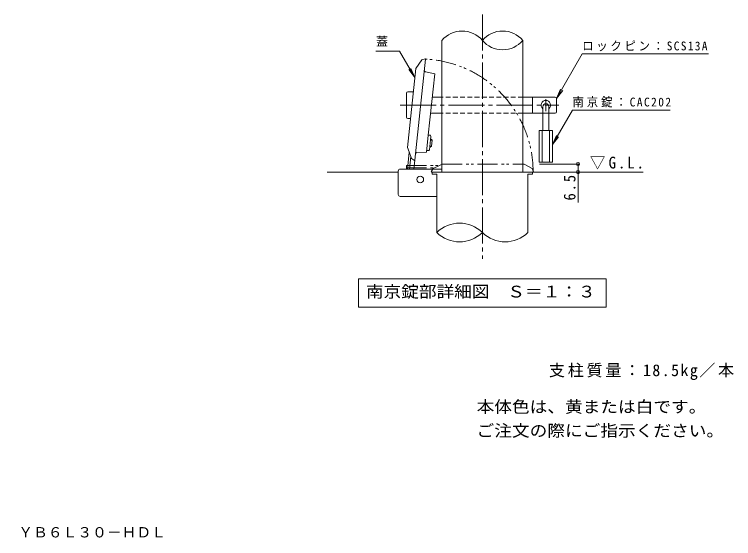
# Model space of a CAD drawing. Units: millimetres on the paper, enlarged 15 times, with parts at other scales. Extents: x -2632 to 2739, y -2072 to 1729.
# Drawn here: x 54 to 2739, y -2072 to -116 of the extents above; entities that cross this region are included whole.
import ezdxf
from ezdxf.enums import TextEntityAlignment as Align

# ---------------------------------------------------------------- set-up
doc = ezdxf.new("R2010")
doc.units = ezdxf.units.MM
doc.header["$LTSCALE"] = 15
doc.header["$PDMODE"] = 32
doc.header["$PDSIZE"] = 12
for name, pattern in [('CHAIN1', [8, 5, -1, 1, -1]), ('CHAIN2', [12, 9, -1, 1, -1]), ('DASHED1', [1.8, 1.2, -0.6]), ('DOUBLE_CHAIN1', [8.8, 5, -1, 0.6, -0.6, 0.6, -1])]:
    doc.linetypes.add(name, pattern=pattern)
for name, color, linetype, lineweight in [('D-0_通り芯', 4, 'Continuous', 9), ('D-1_躯体', 3, 'Continuous', 9), ('D-4_文字', 7, 'Continuous', 9), ('D-5_建具', 7, 'Continuous', 9), ('D-6_間仕切', 7, 'Continuous', 9), ('D-9_記号', 7, 'Continuous', 9), ('D-A_インテリア', 2, 'Continuous', 9), ('D-B_衛生陶器', 2, 'Continuous', 9), ('D-E_見え係り', 4, 'Continuous', 9)]:
    doc.layers.add(name, color=color, linetype=linetype, lineweight=lineweight)
doc.layers.add('F-5_F-5ﾚｲﾔ', color=2, linetype='Continuous')
doc.layers.add('F-F_F-Fﾚｲﾔ', color=2, linetype='Continuous')
doc.styles.add('ＭＳ ゴシック', font='')
doc.styles.get('ＭＳ ゴシック').set_extended_font_data('MS Gothic')

msp = doc.modelspace()

# ---------------------------------------------------------------- linework, layer by layer
at = {"layer": 'D-0_通り芯', "color": 7, "linetype": 'CHAIN2'}
for p, q in [((1800.84, -115.56), (1800.84, -1027.1)), ((1493.92, -454.03), (2086.95, -454.03))]:
    msp.add_line(p, q, dxfattribs=at)
at = {"layer": 'D-0_通り芯'}
for p, q in [((1548.95, -660.06), (1588.57, -283.07)), ((1575.38, -285.25), (1552.33, -316.98)), ((1587.31, -282), (1575.38, -285.25)), ((1521.27, -612.51), (1552.33, -316.98)), ((1588.08, -329.61), (1623.04, -337.77)), ((1521.27, -612.51), (1527.19, -627.92)), ((1556.47, -630.36), (1592.36, -629.66)), ((1613.34, -704.03), (1613.34, -711.53)), ((1613.34, -704.03), (1987.21, -704.03)), ((1613.34, -711.53), (1630.84, -711.53)), ((1630.84, -711.53), (1630.84, -929.39)), ((1970.84, -711.53), (1988.34, -711.53)), ((1970.84, -711.53), (1970.84, -929.39)), ((1988.34, -704.03), (1988.34, -711.53)), ((1988.34, -704.03), (1988.34, -711.53))]:
    msp.add_line(p, q, dxfattribs=at)
at = {"layer": 'D-0_通り芯', "linetype": 'DOUBLE_CHAIN1'}
for p, q in [((1650.81, -674.03), (1641, -679.03)), ((1650.81, -674.03), (1957.19, -674.03)), ((1611.31, -704.03), (1990.37, -704.03))]:
    msp.add_line(p, q, dxfattribs=at)
at = {"layer": 'D-0_通り芯'}
msp.add_lwpolyline([(1623.04, -337.77), (1599.08, -565.73), (1599.05, -566.01)], dxfattribs=at)
at = {"layer": 'D-0_通り芯', "linetype": 'DOUBLE_CHAIN1'}
for points in [[(1641, -679.03), (1617.25, -691.15), (1610.38, -702.67)], [(1991.31, -702.67), (1986.83, -691.15), (1957.19, -674.03)]]:
    msp.add_lwpolyline(points, dxfattribs=at)
at = {"layer": 'D-0_通り芯'}
for centre, radius, start, end in [((1587.58, -282.97), 1, 354, 105.20602), ((1589.22, -324.75), 5, 174, 256.87498), ((1556.57, -635.36), 5, 91.12502, 174), ((1547.95, -659.96), 1, 242.79398, 354), ((1611.31, -703.03), 1, 158.79398, 270), ((1715.84, -1015.1), 120.71, 45.23975, 134.76025), ((1715.84, -843.67), 120.71, 225.23975, 314.76025), ((1885.84, -843.67), 120.71, 225.23975, 314.76025)]:
    msp.add_arc(centre, radius, start, end, dxfattribs=at)
at = {"layer": 'D-0_通り芯', "linetype": 'DOUBLE_CHAIN1'}
for centre, radius, start, end in [((1568.35, -704.03), 422.03, 0, 87.23974), ((1990.37, -703.03), 1, 270, 21.20602)]:
    msp.add_arc(centre, radius, start, end, dxfattribs=at)
at = {"layer": 'D-1_躯体'}
for p, q in [((1649.59, -704.03), (1649.59, -212.65)), ((1952.09, -704.03), (1952.09, -212.65)), ((1494.59, -692.53), (1649.59, -692.53)), ((1487.09, -787.53), (1487.09, -700.03)), ((1494.59, -795.03), (1630.84, -795.03))]:
    msp.add_line(p, q, dxfattribs=at)
at = {"layer": 'D-1_躯体', "color": 4}
for p, q in [((1599.05, -566.01), (1592.36, -629.66)), ((1527.19, -627.92), (1536.75, -652.81)), ((1536.75, -652.81), (1547.5, -660.85))]:
    msp.add_line(p, q, dxfattribs=at)
at = {"layer": 'D-1_躯体'}
for centre, radius, start, end in [((1725.21, -276.85), 99.2, 40.32968, 139.67032), ((1876.46, -276.85), 99.2, 40.32968, 139.67032), ((1876.46, -148.45), 99.2, 220.32968, 319.67032), ((1494.59, -700.03), 7.5, 90, 180), ((1494.59, -787.53), 7.5, 180, 270)]:
    msp.add_arc(centre, radius, start, end, dxfattribs=at)
at = {"layer": 'D-4_文字'}
for p, q in [((2162.52, -674.03), (2013.95, -674.03)), ((2158.02, -674.03), (2158.02, -816.88)), ((2162.52, -704.03), (2047.13, -704.03))]:
    msp.add_line(p, q, dxfattribs=at)
for p in [(2158.02, -674.03), (2158.02, -704.03)]:
    msp.add_point(p, dxfattribs=at)
at = {"layer": 'D-5_建具'}
for p, q in [((1491.96, -253.21), (1403.75, -253.21)), ((1548.7, -351.5), (1491.96, -253.21)), ((2078, -429.03), (2173.66, -263.34)), ((2173.66, -263.34), (2645.22, -263.34)), ((1548.7, -351.5), (1525.87, -321.75)), ((1548.7, -351.5), (1534.35, -316.85)), ((2078, -429.03), (2092.35, -394.39)), ((2078, -429.03), (2100.82, -399.28)), ((2062.99, -601.58), (2077.35, -566.93)), ((2062.99, -601.58), (2085.82, -571.83)), ((1338.84, -1102.63), (2262.84, -1102.63)), ((1338.84, -1102.63), (1338.84, -1207.63)), ((2262.84, -1102.63), (2262.84, -1207.63)), ((1338.84, -1207.63), (2262.84, -1207.63))]:
    msp.add_line(p, q, dxfattribs=at)
msp.add_lwpolyline([(2062.99, -601.58), (2137.24, -473.14), (2502.64, -473.14)], dxfattribs=at)
at = {"layer": 'D-6_間仕切'}
for p, q in [((1517.99, -499.03), (1517.99, -409.03)), ((1523, -404.03), (1543.18, -404.03)), ((1649.59, -424.03), (1613.98, -424.03)), ((2073, -424.03), (1952.09, -424.03)), ((1988, -424.03), (1988, -484.03)), ((2077.99, -429.03), (2077.99, -479.03)), ((1532.67, -504.03), (1523, -504.03)), ((1649.59, -484.03), (1607.67, -484.03)), ((2073, -484.03), (1952.09, -484.03))]:
    msp.add_line(p, q, dxfattribs=at)
at = {"layer": 'D-6_間仕切', "linetype": 'DASHED1'}
for p, q in [((1952.09, -424.03), (1649.59, -424.03)), ((1952.09, -484.03), (1649.59, -484.03))]:
    msp.add_line(p, q, dxfattribs=at)
at = {"layer": 'D-6_間仕切', "linetype": 'CHAIN1'}
msp.add_line((2038, -431.45), (2038, -476.76), dxfattribs=at)
at = {"layer": 'D-6_間仕切', "color": 2}
for p, q in [((1613.11, -585.34), (1607.14, -584.71)), ((1609.55, -580.94), (1607.56, -580.73)), ((1609.55, -580.94), (1613.11, -585.34)), ((1610.81, -607.21), (1613.11, -585.34)), ((1606.41, -610.77), (1604.43, -610.57)), ((1610.81, -607.21), (1604.84, -606.59)), ((1606.41, -610.77), (1610.81, -607.21)), ((1521.4, -692.53), (1527.98, -629.97))]:
    msp.add_line(p, q, dxfattribs=at)
at = {"layer": 'D-6_間仕切', "color": 2, "linetype": 'DOUBLE_CHAIN1'}
for q in [(1639.04, -680.03), (1517.79, -692.53)]:
    msp.add_line((1517.79, -680.03), q, dxfattribs=at)
at = {"layer": 'D-6_間仕切', "color": 6, "lineweight": 5}
for p, q in [((1487.09, -704.03), (1220.95, -704.03)), ((1987.21, -704.03), (2400.86, -704.03))]:
    msp.add_line(p, q, dxfattribs=at)
at = {"layer": 'D-6_間仕切'}
for centre, radius, start, end in [((1523, -409.03), 5, 90, 180), ((2073, -429.03), 5, 0, 90), ((2038, -454.03), 17.5, 310.00473, 229.99223), ((2073, -479.03), 5, 270, 0), ((1523, -499.03), 5, 180, 270)]:
    msp.add_arc(centre, radius, start, end, dxfattribs=at)
at = {"layer": 'D-9_記号'}
for p, q in [((1529.45, -692.53), (1534.29, -646.41)), ((1545.53, -692.53), (1548.95, -660.06))]:
    msp.add_line(p, q, dxfattribs=at)
at = {"layer": 'D-9_記号', "linetype": 'DOUBLE_CHAIN1'}
msp.add_line((1517.79, -688.03), (1623.35, -688.03), dxfattribs=at)
at = {"layer": 'D-A_インテリア'}
for p, q in [((2026.75, -460.28), (2026.75, -549.03)), ((2049.25, -460.28), (2049.25, -549.03)), ((2013, -549.03), (2063, -549.03)), ((2024.25, -549.03), (2024.25, -666.53)), ((2051.75, -549.03), (2051.75, -666.53)), ((2063, -549.03), (2063, -666.53))]:
    msp.add_line(p, q, dxfattribs=at)
msp.add_lwpolyline([(2013, -549.03), (2013, -666.53), (2063, -666.53)], dxfattribs=at)
msp.add_arc((2038, -460.28), 11.25, 0, 180, dxfattribs=at)
at = {"layer": 'D-B_衛生陶器'}
for p, q in [((1606.84, -566.83), (1599.05, -566.01)), ((1608.61, -570.78), (1603.38, -620.51)), ((1608.61, -570.78), (1606.84, -566.83)), ((1600.83, -624.01), (1593.04, -623.19)), ((1603.38, -620.51), (1600.83, -624.01))]:
    msp.add_line(p, q, dxfattribs=at)
at = {"layer": 'D-E_見え係り'}
msp.add_circle((1569.09, -731.53), 12.5, dxfattribs=at)

# ---------------------------------------------------------------- texts
at = {"layer": 'D-4_文字', "color": 2, "insert": (2202.6, -694.53), "char_height": 43.99, "attachment_point": 7, "style": 'ＭＳ ゴシック'}
msp.add_mtext('\\T1.22;\\W0.95;▽G.L.', dxfattribs=at)
at = {"layer": 'D-4_文字', "color": 2, "insert": (2149.15, -809.99), "char_height": 43.99, "attachment_point": 7, "rotation": 90, "style": 'ＭＳ ゴシック'}
msp.add_mtext('\\T1.27;\\W0.9;6.5', dxfattribs=at)
at = {"layer": 'D-5_建具', "style": 'ＭＳ ゴシック'}
msp.add_text('蓋', height=32.99, dxfattribs=at).set_placement((1403.75, -243.21), align=Align.BOTTOM_LEFT)
at = {"layer": 'D-5_建具', "color": 2, "style": 'ＭＳ ゴシック', "width": 1.1}
msp.add_text('南京錠部詳細図\u3000Ｓ＝１：３', height=43.99, dxfattribs=at).set_placement((1365.84, -1185.13), align=Align.BOTTOM_LEFT)
at = {"layer": 'D-5_建具', "char_height": 32.99, "attachment_point": 7, "style": 'ＭＳ ゴシック'}
for s, insert in [('\\T1.23;\\W0.95;ロックピン：SCS13A', (2173.66, -253.34)), ('\\T1.25;\\W0.95;南京錠：CAC202', (2137.24, -463.14))]:
    msp.add_mtext(s, dxfattribs=dict(at, insert=insert))
at = {"layer": 'F-5_F-5ﾚｲﾔ', "style": 'ＭＳ ゴシック', "width": 1.1}
for s, p in [('本体色は、黄または白です。', (1779.42, -1614.86)), ('ご注文の際にご指示ください。', (1779.42, -1704.06))]:
    msp.add_text(s, height=43.99, dxfattribs=at).set_placement(p, align=Align.BOTTOM_LEFT)
at = {"layer": 'F-5_F-5ﾚｲﾔ', "insert": (2049.42, -1479.85), "char_height": 43.99, "attachment_point": 7, "style": 'ＭＳ ゴシック'}
msp.add_mtext('\\T1.17;支柱質量：18.5kg／本', dxfattribs=at)
at = {"layer": 'F-F_F-Fﾚｲﾔ', "style": 'ＭＳ ゴシック', "width": 1.05}
msp.add_text('車止め\u3000スチール製\u3000アーチ型\u3000脱着式\u3000鋳鉄製蓋\u3000鍵付\u3000ＹＢ６Ｌ３０－ＨＤＬ', height=38.49, dxfattribs=at).set_placement((-1420.28, -2078.85), align=Align.BOTTOM_LEFT)

doc.saveas('drawing.dxf')
